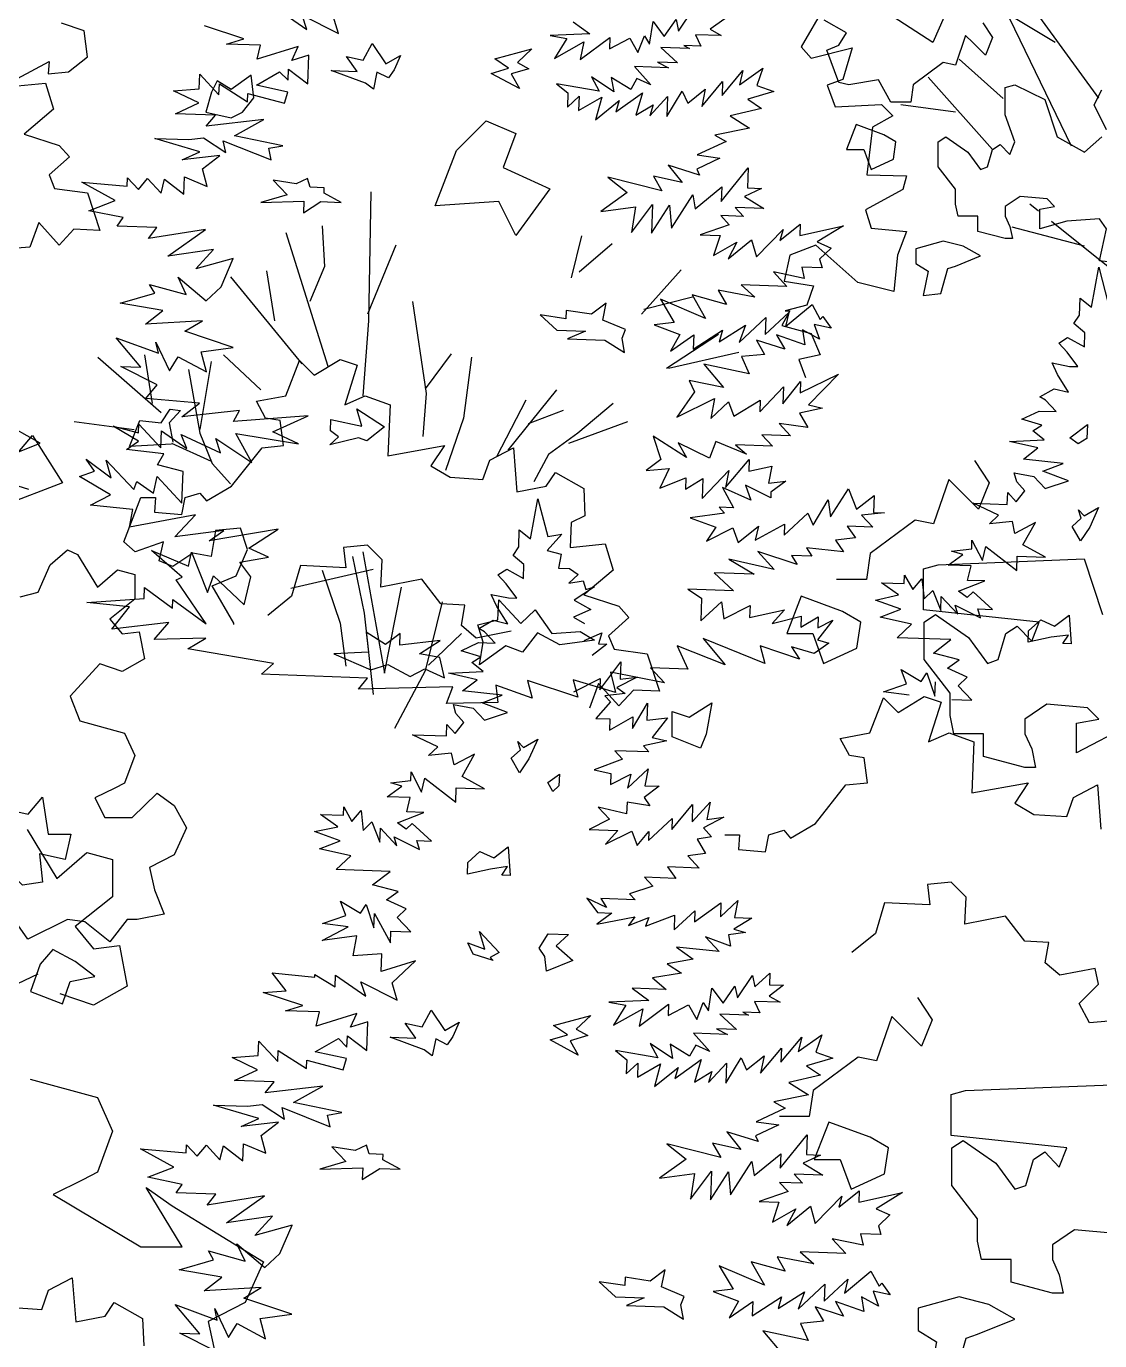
# Model space of a CAD drawing. Header units: inches. Extents: x 11.9 to 85.3, y 21.1 to 37.4.
# Drawn here: x 61.318 to 61.767, y 21.811 to 22.361 of the extents above; entities that cross this region are included whole.
import ezdxf

# ---------------------------------------------------------------- set-up
doc = ezdxf.new("R2010")
doc.units = ezdxf.units.IN
doc.header["$MEASUREMENT"] = 0
doc.layers.add('CAY', color=94, linetype='Continuous')
doc.layers.add('CAY-3', color=61, linetype='Continuous')

# ---------------------------------------------------------------- blocks, each defined once
blk = doc.blocks.new('A$C76451831')
at = {"layer": 'CAY'}
for p, q in [((5943, 1269.4), (5949.7, 1306.8)), ((5949.7, 1306.8), (5958.9, 1271.5)), ((5931.9, 1262.1), (5932.4, 1277.9)), ((5932.4, 1277.9), (5943, 1269.4)), ((5926.6, 1254.1), (5931.9, 1262.1)), ((5936.7, 1245.6), (5926.6, 1254.1)), ((5912.4, 1236), (5920.7, 1241.1)), ((5920.7, 1241.1), (5936.3, 1232.4)), ((5936.3, 1232.4), (5936.7, 1245.6)), ((5920.2, 1227.6), (5912.4, 1236)), ((5930.2, 1214.1), (5920.2, 1227.6)), ((5192.6, 1187), (5205.3, 1219.7)), ((5205.3, 1219.7), (5219, 1206)), ((5219, 1206), (5243.2, 1220.8)), ((5243.2, 1220.8), (5259.1, 1215.5)), ((5259.1, 1215.5), (5247.5, 1178.6)), ((5906.3, 1217.6), (5922.5, 1214.3)), ((5911.3, 1206.6), (5906.3, 1217.6)), ((5922.5, 1214.3), (5930.2, 1214.1)), ((5921.6, 1190.3), (5911.3, 1206.6)), ((5894.8, 1185.8), (5908.2, 1193.5)), ((5908.2, 1193.5), (5921.6, 1190.3)), ((5165.2, 1181.8), (5192.6, 1187)), ((5173.6, 1165.9), (5165.2, 1181.8)), ((5247.5, 1178.6), (5266.4, 1187)), ((5266.4, 1187), (5289.7, 1178.6)), ((5289.7, 1178.6), (5287.5, 1131.1)), ((5900.1, 1182.9), (5894.8, 1185.8)), ((5910.1, 1172.2), (5900.1, 1182.9)), ((5187.3, 1163.8), (5173.6, 1165.9)), ((5190.5, 1140.6), (5187.3, 1163.8)), ((5878.2, 1165.1), (5894.3, 1172.7)), ((5896.6, 1159.5), (5878.2, 1165.1)), ((5894.3, 1172.7), (5910.1, 1172.2)), ((5888.2, 1154.3), (5896.6, 1159.5)), ((5898.8, 1145.8), (5888.2, 1154.3)), ((4942.9, 1133.8), (4956.7, 1149.9)), ((4956.7, 1149.9), (4984.6, 1105.9)), ((5142, 1102.7), (5170.5, 1138.5)), ((5170.5, 1138.5), (5190.5, 1140.6)), ((5287.5, 1131.1), (5340.3, 1140.6)), ((5340.3, 1140.6), (5327.6, 1121.6)), ((5382.5, 1126.9), (5404.6, 1138.5)), ((5404.6, 1138.5), (5407.8, 1097.4)), ((5866.6, 1144.2), (5898.8, 1145.8)), ((5893.1, 1138.3), (5866.6, 1144.2)), ((5376.1, 1109), (5382.5, 1126.9)), ((5879.6, 1127.9), (5893.1, 1138.3)), ((5916.6, 1123.9), (5879.6, 1127.9)), ((5327.6, 1121.6), (5345.5, 1111.1)), ((5435.2, 1102.7), (5443.6, 1115.3)), ((5443.6, 1115.3), (5470, 1100.6)), ((5871, 1115), (5889.4, 1111.7)), ((5873.4, 1106.8), (5871, 1115)), ((5897.8, 1116.8), (5916.6, 1123.9)), ((5921.5, 1107.8), (5897.8, 1116.8)), ((4984.6, 1105.9), (4929.6, 1084.7)), ((5118.8, 1089), (5142, 1102.7)), ((5345.5, 1111.1), (5376.1, 1109)), ((5407.8, 1097.4), (5435.2, 1102.7)), ((5880.8, 1098.4), (5873.4, 1106.8)), ((5889.4, 1111.7), (5899.9, 1100.4)), ((5899.9, 1100.4), (5921.5, 1107.8)), ((5057.6, 1092.1), (5071.3, 1092.1)), ((5071.3, 1092.1), (5070.3, 1078.4)), ((5095.6, 1076.3), (5098.8, 1092.1)), ((5098.8, 1092.1), (5112.5, 1096.3)), ((5112.5, 1096.3), (5118.8, 1089)), ((5420.6, 1053.6), (5427.3, 1091)), ((5427.3, 1091), (5436.5, 1055.8)), ((5470, 1100.6), (5471.1, 1075.2)), ((5864.5, 1085.8), (5864.9, 1096.7)), ((5864.9, 1096.7), (5872.8, 1088.2)), ((5872.8, 1088.2), (5880.8, 1098.4)), ((5070.3, 1078.4), (5095.6, 1076.3)), ((5856.5, 1075.7), (5832.8, 1086.9)), ((5832.8, 1086.9), (5864.5, 1085.8)), ((5458.4, 1068.9), (5457.3, 1045.7)), ((5471.1, 1075.2), (5458.4, 1068.9)), ((5848, 1067.8), (5856.5, 1075.7)), ((5869.4, 1069.8), (5848, 1067.8)), ((5871.7, 1058.8), (5869.4, 1069.8)), ((5890.7, 1069), (5871.7, 1058.8)), ((5879.1, 1048.1), (5890.7, 1069)), ((5409.5, 1046.3), (5410, 1062.2)), ((5410, 1062.2), (5420.6, 1053.6)), ((5449.8, 1058.1), (5436.1, 1042.7)), ((5436.5, 1055.8), (5449.8, 1058.1)), ((4973.2, 1029.6), (4989.3, 1043.4)), ((4989.3, 1043.4), (4998.7, 1039.1)), ((5268.6, 1047.8), (5246.4, 1045.7)), ((5246.4, 1045.7), (5248.5, 1026.7)), ((5282.3, 1034.1), (5268.6, 1047.8)), ((5404.2, 1038.3), (5409.5, 1046.3)), ((5436.1, 1042.7), (5449.1, 1039.5)), ((5457.3, 1045.7), (5490, 1048.9)), ((5490, 1048.9), (5497.4, 1024.6)), ((5812.7, 1042.3), (5831.4, 1044.3)), ((5823, 1039.2), (5812.7, 1042.3)), ((5831.4, 1044.3), (5831.6, 1052.5)), ((5831.6, 1052.5), (5841.4, 1033.6)), ((5841.4, 1033.6), (5844.6, 1046.6)), ((5844.6, 1046.6), (5873.3, 1024.3)), ((5900, 1036.5), (5879.1, 1048.1)), ((4961.8, 1004.1), (4973.2, 1029.6)), ((4998.7, 1039.1), (5017.2, 1008.8)), ((5206.3, 1028.8), (5197.9, 1000.4)), ((5248.5, 1026.7), (5206.3, 1028.8)), ((5281.2, 1008.8), (5282.3, 1034.1)), ((5414.3, 1029.8), (5404.2, 1038.3)), ((5413.9, 1016.7), (5414.3, 1029.8)), ((5449.1, 1039.5), (5446.4, 1026.4)), ((5809.5, 1029.2), (5823, 1039.2)), ((5830.8, 1028.5), (5809.5, 1029.2)), ((5827.6, 1015), (5830.8, 1028.5)), ((5873.3, 1024.3), (5873.7, 1037.4)), ((5873.7, 1037.4), (5900, 1036.5)), ((5017.2, 1008.8), (5035.7, 1024.9)), ((5035.7, 1024.9), (5051.8, 1020.6)), ((5051.8, 1020.6), (5051.8, 997.4)), ((5273.8, 1025), (5197.2, 1007.3)), ((5319.2, 1016.2), (5281.2, 1008.8)), ((5337.1, 993), (5319.2, 1016.2)), ((5390, 1020.2), (5398.3, 1025.4)), ((5397.8, 1011.8), (5390, 1020.2)), ((5398.3, 1025.4), (5413.9, 1016.7)), ((5446.4, 1026.4), (5456.8, 1026.1)), ((5464.8, 1020.4), (5456.3, 1012.5)), ((5456.8, 1026.1), (5464.8, 1020.4)), ((5497.4, 1024.6), (5470, 1001.4)), ((5768.6, 1012.1), (5768.9, 1019.8)), ((5768.9, 1019.8), (5776.6, 1006.4)), ((5776.6, 1006.4), (5785.1, 1016.5)), ((5785.1, 1016.5), (5787.1, 997.8)), ((4945.3, 999.7), (4961.8, 1004.1)), ((5407.8, 998.3), (5397.8, 1011.8)), ((5456.3, 1012.5), (5469.5, 1014.7)), ((5480.2, 1008.9), (5461.2, 996.5)), ((5469.5, 1014.7), (5472, 1006.5)), ((5472, 1006.5), (5480.2, 1008.9)), ((5747.3, 1012.8), (5768.6, 1012.1)), ((5763.2, 1001.4), (5747.3, 1012.8)), ((5787.1, 997.8), (5795.1, 1005.7)), ((5795.1, 1005.7), (5802.6, 986.9)), ((5819.1, 1004.9), (5843.5, 1014.5)), ((5827.1, 999.2), (5819.1, 1004.9)), ((5832.7, 1004.4), (5827.1, 999.2)), ((5843.5, 1014.5), (5827.6, 1015)), ((5850.7, 987.9), (5832.7, 1004.4)), ((5051.8, 997.4), (5028.6, 978.9)), ((5197.9, 1000.4), (5175.7, 982.4)), ((5359.3, 991.9), (5337.1, 993)), ((5356.1, 972.9), (5359.3, 991.9)), ((5389, 990.8), (5383.9, 1001.9)), ((5383.9, 1001.9), (5400.1, 998.6)), ((5400.1, 998.6), (5407.8, 998.3)), ((5461.2, 996.5), (5476.8, 987.8)), ((5470, 1001.4), (5502.7, 990.9)), ((5741.8, 996.7), (5763.2, 1001.4)), ((5765.5, 988.2), (5741.8, 996.7)), ((5802.6, 986.9), (5803.1, 1000)), ((5803.1, 1000), (5818.4, 983.6)), ((5818.4, 983.6), (5815.9, 991.8)), ((5815.9, 991.8), (5839.5, 980.1)), ((5399.3, 974.6), (5389, 990.8)), ((5476.8, 987.8), (5460.6, 980.6)), ((5460.6, 980.6), (5470.9, 974.8)), ((5512.2, 980.3), (5493.2, 963.4)), ((5502.7, 990.9), (5512.2, 980.3)), ((5746.2, 980.7), (5765.5, 988.2)), ((5775.4, 974.2), (5746.2, 980.7)), ((5839.5, 980.1), (5837.1, 988.4)), ((5837.1, 988.4), (5850.7, 987.9)), ((5028.6, 978.9), (5040, 965.1)), ((5040, 965.1), (5056.1, 967.1)), ((5056.1, 967.1), (5060.8, 941.9)), ((5369.8, 961.3), (5356.1, 972.9)), ((5402.5, 967.7), (5369.8, 961.3)), ((5372.4, 970.1), (5385.8, 977.8)), ((5377.7, 967.2), (5372.4, 970.1)), ((5387.7, 956.4), (5377.7, 967.2)), ((5385.8, 977.8), (5399.3, 974.6)), ((5761.9, 961.5), (5775.4, 974.2)), ((5355.8, 949.4), (5371.9, 957)), ((5371.9, 957), (5387.7, 956.4)), ((5470.3, 959), (5486.9, 966.1)), ((5491.5, 955.5), (5478, 945.1)), ((5486.9, 966.1), (5483.8, 955.8)), ((5483.8, 955.8), (5491.5, 955.5)), ((5493.2, 963.4), (5498.5, 950.8)), ((5812.1, 959.8), (5761.9, 961.5)), ((5795.8, 947.2), (5812.1, 959.8)), ((5374.2, 943.7), (5355.8, 949.4)), ((5365.8, 938.6), (5374.2, 943.7)), ((5498.5, 950.8), (5529.1, 946.6)), ((5529.1, 946.6), (5540.7, 911.8)), ((5819.6, 940.9), (5795.8, 947.2)), ((5019.2, 937.2), (4991.7, 907.3)), ((5040, 930.1), (5019.2, 937.2)), ((5060.8, 941.9), (5040, 930.1)), ((5376.4, 930.1), (5365.8, 938.6)), ((5485, 913.1), (5504.5, 939.2)), ((5504.5, 939.2), (5503.9, 922.9)), ((5770.8, 918.6), (5765.8, 931.9)), ((5765.8, 931.9), (5784.4, 920.9)), ((5808.9, 933.2), (5819.6, 940.9)), ((5827.2, 924.8), (5808.9, 933.2)), ((5344.2, 928.5), (5376.4, 930.1)), ((5370.7, 922.5), (5344.2, 928.5)), ((5357.2, 912.1), (5370.7, 922.5)), ((5460.9, 911.2), (5485.4, 923.5)), ((5483.7, 919.1), (5475.3, 895.9)), ((5502.7, 898.1), (5483.7, 919.1)), ((5485.4, 923.5), (5485, 913.1)), ((5519.9, 925), (5501, 915.3)), ((5503.9, 922.9), (5519.9, 925)), ((5749.2, 911.2), (5770.8, 918.6)), ((5784.4, 920.9), (5789.7, 928.8)), ((5789.7, 928.8), (5797.1, 907.3)), ((5797.1, 907.3), (5797.6, 920.4)), ((5818.7, 916.9), (5827.2, 924.8)), ((4991.7, 907.3), (5000.7, 884.1)), ((5394.2, 908.1), (5357.2, 912.1)), ((5375.4, 901.1), (5394.2, 908.1)), ((5508.5, 909.6), (5489.8, 907.5)), ((5489.8, 907.5), (5495.1, 901.9)), ((5501, 915.3), (5508.5, 909.6)), ((5516.4, 912.8), (5502.7, 898.1)), ((5540.7, 911.8), (5516.4, 912.8)), ((5773.1, 908.1), (5749.2, 911.2)), ((5831.4, 903.4), (5818.7, 916.9)), ((5351, 891), (5348.6, 899.3)), ((5348.6, 899.3), (5367.1, 895.9)), ((5367.1, 895.9), (5377.5, 884.7)), ((5399.1, 892.1), (5375.4, 901.1)), ((5495.1, 901.9), (5481.4, 886.5)), ((5515.5, 877.1), (5529.5, 900.7)), ((5529.5, 900.7), (5528.9, 884.8)), ((5812.9, 904), (5831.4, 903.4)), ((5000.7, 884.1), (5042.4, 872.7)), ((5350.4, 872.5), (5358.4, 882.6)), ((5358.4, 882.6), (5351, 891)), ((5377.5, 884.7), (5399.1, 892.1)), ((5481.4, 886.5), (5494.5, 886)), ((5494.1, 875.6), (5515.9, 888)), ((5494.5, 886), (5494.1, 875.6)), ((5515.9, 888), (5515.5, 877.1)), ((5528.9, 884.8), (5548, 886.9)), ((5548, 886.9), (5533.8, 868.8)), ((5042.4, 872.7), (5051.8, 851.9)), ((5310.5, 871.2), (5342.1, 870.1)), ((5334.1, 859.9), (5310.5, 871.2)), ((5342.1, 870.1), (5342.5, 880.9)), ((5342.5, 880.9), (5350.4, 872.5)), ((5325.6, 852), (5334.1, 859.9)), ((5547.3, 865.6), (5525.8, 860.9)), ((5525.8, 860.9), (5530.6, 855.3)), ((5533.8, 868.8), (5547.3, 865.6)), ((5051.8, 851.9), (5042.4, 826.3)), ((5347, 854), (5325.6, 852)), ((5349.4, 843.1), (5347, 854)), ((5368.3, 853.3), (5349.4, 843.1)), ((5356.7, 832.4), (5368.3, 853.3)), ((5506.3, 848.5), (5479.7, 838.5)), ((5498.9, 856.4), (5506.3, 848.5)), ((5530.6, 855.3), (5498.9, 856.4)), ((5309, 828.6), (5309.3, 836.7)), ((5309.3, 836.7), (5319, 817.8)), ((5377.6, 820.8), (5356.7, 832.4)), ((5479.7, 838.5), (5495.4, 835.2)), ((5495.4, 835.2), (5495.1, 824.8)), ((5495.1, 824.8), (5514, 834.6)), ((5510.8, 821.5), (5530, 839.5)), ((5514, 834.6), (5510.8, 821.5)), ((5530, 839.5), (5526.8, 823.7)), ((5033.3, 821.6), (5014.8, 812.5)), ((5042.4, 826.3), (5033.3, 821.6)), ((5287.1, 813.5), (5300.6, 823.4)), ((5290.3, 826.5), (5309, 828.6)), ((5300.6, 823.4), (5290.3, 826.5)), ((5319, 817.8), (5322.2, 830.9)), ((5322.2, 830.9), (5350.9, 808.5)), ((5350.9, 808.5), (5351.3, 821.7)), ((5351.3, 821.7), (5377.6, 820.8)), ((5540.3, 823.2), (5526.4, 812.8)), ((5526.8, 823.7), (5540.3, 823.2)), ((5014.8, 812.5), (5023.9, 794.1)), ((5049.4, 794.1), (5072.6, 816.9)), ((5072.6, 816.9), (5088.7, 805.5)), ((5308.4, 812.7), (5287.1, 813.5)), ((5305.2, 799.3), (5308.4, 812.7)), ((5510.4, 808.4), (5510, 797.5)), ((5531.5, 805), (5510.4, 808.4)), ((5526.4, 812.8), (5531.5, 805)), ((5570.9, 790), (5587.9, 808.4)), ((5587.9, 808.4), (5584.6, 792.2)), ((2022.3, 639.8), (1946.8, 795.6)), ((2047.7, 684.5), (1960.2, 805.1)), ((5088.7, 805.5), (5100.1, 784.6)), ((5240.9, 785.6), (5224.9, 797.1)), ((5224.9, 797.1), (5246.2, 796.3)), ((5246.2, 796.3), (5246.5, 804)), ((5246.5, 804), (5254.2, 790.6)), ((5254.2, 790.6), (5262.7, 800.7)), ((5262.7, 800.7), (5264.7, 782.1)), ((5296.7, 789.1), (5321.1, 798.7)), ((5321.1, 798.7), (5305.2, 799.3)), ((5510, 797.5), (5483.5, 803.9)), ((5483.5, 803.9), (5494, 792.7)), ((5552.1, 782.9), (5571.5, 806.3)), ((5571.5, 806.3), (5570.9, 790)), ((5023.9, 794.1), (5049.4, 794.1)), ((5100.1, 784.6), (5088.7, 759.5)), ((5219.4, 781), (5240.9, 785.6)), ((5264.7, 782.1), (5272.7, 790)), ((5272.7, 790), (5280.2, 771.1)), ((5280.2, 771.1), (5280.7, 784.3)), ((5280.7, 784.3), (5296, 767.8)), ((5304.7, 783.4), (5296.7, 789.1)), ((5310.3, 788.7), (5304.7, 783.4)), ((5328.3, 772.2), (5310.3, 788.7)), ((5494, 792.7), (5475, 782.9)), ((5530.4, 772.8), (5552.4, 793.3)), ((5552.4, 793.3), (5552.1, 782.9)), ((5600.5, 794.4), (5581.6, 784.6)), ((5581.6, 784.6), (5589, 776.2)), ((5584.6, 792.2), (5600.5, 794.4)), ((2007, 736.3), (1936.2, 779.1)), ((4951.7, 782.9), (4979.4, 737.5)), ((5243.1, 772.4), (5219.4, 781)), ((5223.8, 764.9), (5243.1, 772.4)), ((5296, 767.8), (5293.5, 776.1)), ((5293.5, 776.1), (5317.1, 764.4)), ((5314.7, 772.6), (5328.3, 772.2)), ((5317.1, 764.4), (5314.7, 772.6)), ((5475, 782.9), (5501.7, 782)), ((5501.7, 782), (5490.4, 769.2)), ((5490.4, 769.2), (5514.9, 781.5)), ((5514.9, 781.5), (5519.8, 768.2)), ((5519.8, 768.2), (5530.7, 781)), ((5530.7, 781), (5530.4, 772.8)), ((5589, 776.2), (5575.8, 773.9)), ((5575.8, 773.9), (5583.5, 760.5)), ((4979.4, 737.5), (5007.1, 761.7)), ((5007.1, 761.7), (5031.3, 755.2)), ((5088.7, 759.5), (5065.6, 747.7)), ((5253, 758.5), (5223.8, 764.9)), ((5583.5, 760.5), (5567.1, 758.4)), ((5031.3, 755.2), (5031.3, 720.4)), ((5065.6, 747.7), (5070.3, 726.8)), ((5239.5, 745.8), (5253, 758.5)), ((5577.6, 747.1), (5548.1, 748.2)), ((5548.1, 748.2), (5555.9, 737.5)), ((5567.1, 758.4), (5577.6, 747.1)), ((5289.7, 744), (5239.5, 745.8)), ((5273.4, 731.5), (5289.7, 744)), ((5526.5, 738.5), (5534.4, 730.1)), ((5555.9, 737.5), (5526.5, 738.5)), ((5070.3, 726.8), (5079.3, 704)), ((5297.2, 725.2), (5273.4, 731.5)), ((5286.5, 717.4), (5297.2, 725.2)), ((5534.4, 730.1), (5512.8, 723.1)), ((5512.8, 723.1), (5518.1, 717.5)), ((1958.8, 684.4), (1917.8, 720.8)), ((4952.3, 680.8), (4931.5, 710.7)), ((5031.3, 720.4), (4996.5, 692.7)), ((5248.4, 702.9), (5243.4, 716.2)), ((5243.4, 716.2), (5262.1, 705.1)), ((5262.1, 705.1), (5267.3, 713.1)), ((5267.3, 713.1), (5274.7, 691.5)), ((5304.8, 709.1), (5286.5, 717.4)), ((5472.8, 719.1), (5482.8, 705.6)), ((5491.1, 710.3), (5472.8, 719.1)), ((5518.1, 717.5), (5485.9, 718.6)), ((5485.9, 718.6), (5491.1, 710.3)), ((5573.1, 697), (5597.7, 714.7)), ((5597.3, 701.6), (5613.7, 716.9)), ((5597.7, 714.7), (5597.3, 701.6)), ((5613.7, 716.9), (5610.4, 701.1)), ((1948.8, 636.8), (1888.7, 704)), ((4989.3, 699.3), (4952.3, 680.8)), ((5005.4, 696.9), (4989.3, 699.3)), ((5044.7, 699.3), (5028.6, 678.5)), ((5054.2, 699.3), (5044.7, 699.3)), ((5079.3, 704), (5054.2, 699.3)), ((5226.8, 695.5), (5248.4, 702.9)), ((5274.7, 691.5), (5275.2, 704.7)), ((5275.2, 704.7), (5290.1, 677.4)), ((5296.4, 701.2), (5304.8, 709.1)), ((5309, 687.6), (5296.4, 701.2)), ((5496.3, 705.1), (5482.4, 694.7)), ((5482.4, 694.7), (5517.5, 701.6)), ((5482.8, 705.6), (5496.3, 705.1)), ((5517.5, 701.6), (5511.8, 693.7)), ((5511.8, 693.7), (5530.6, 701.2)), ((5527.6, 693.1), (5554.7, 703.1)), ((5530.6, 701.2), (5527.6, 693.1)), ((5554.2, 689.5), (5573.5, 707.4)), ((5554.7, 703.1), (5554.2, 689.5)), ((5573.5, 707.4), (5573.1, 697)), ((5626.7, 700.5), (5610, 690.2)), ((5610.4, 701.1), (5626.7, 700.5)), ((4996.5, 692.7), (5013.6, 672)), ((5028.6, 678.5), (5005.4, 696.9)), ((5226.3, 679.6), (5250.7, 692.4)), ((5250.7, 692.4), (5226.8, 695.5)), ((5290.1, 677.4), (5290.5, 688.3)), ((5290.5, 688.3), (5309, 687.6)), ((5620.8, 687.1), (5604.8, 685)), ((5610, 690.2), (5620.8, 687.1)), ((1914.2, 671.4), (1863.5, 678.5)), ((5013.6, 672), (5037.8, 675)), ((5037.8, 675), (5044.9, 637.2)), ((5258.6, 683.9), (5226.3, 679.6)), ((5255.2, 665.5), (5258.6, 683.9)), ((5596.1, 669.4), (5556.4, 673.5)), ((5556.4, 673.5), (5571.9, 662.1)), ((5606.7, 674.5), (5583.5, 683)), ((5583.5, 683), (5596.1, 669.4)), ((5604.8, 685), (5606.7, 674.5)), ((5282, 667.2), (5255.2, 665.5)), ((5281.5, 650.9), (5282, 667.2)), ((5571.9, 662.1), (5547.7, 658)), ((5179.9, 649.5), (5219.6, 645.4)), ((5192.9, 632.7), (5179.9, 649.5)), ((5313.5, 660.7), (5281.5, 650.9)), ((5291.5, 640.2), (5313.5, 660.7)), ((5561, 649.3), (5534.1, 644.8)), ((5547.7, 658), (5561, 649.3)), ((5629.4, 636.5), (5643.5, 649.2)), ((5643.5, 649.2), (5643.1, 638.3)), ((4917.8, 627.7), (4961.8, 648.6)), ((5044.9, 637.2), (5013.6, 619.5)), ((5219.6, 645.4), (5219.7, 648.1)), ((5219.7, 648.1), (5238.4, 636.6)), ((5238.4, 636.6), (5238.7, 647.4)), ((5238.7, 647.4), (5267.1, 627.9)), ((5262.5, 641.2), (5296.4, 624.1)), ((5267.1, 627.9), (5262.5, 641.2)), ((5296.4, 624.1), (5291.5, 640.2)), ((5534.1, 644.8), (5546.9, 634)), ((5599.9, 621.2), (5610.9, 637.2)), ((5610.9, 637.2), (5613.2, 626.2)), ((5613.2, 626.2), (5627.1, 647)), ((5627.1, 647), (5629.4, 636.5)), ((5656.2, 637.9), (5642.7, 627.9)), ((5643.1, 638.3), (5656.2, 637.9)), ((5013.6, 619.5), (4982.4, 630.1)), ((5171.6, 631.2), (5192.9, 632.7)), ((5208.3, 619), (5171.6, 631.2)), ((5515.2, 635.1), (5530.7, 623.7)), ((5546.9, 634), (5515.2, 635.1)), ((5586.1, 614), (5589.5, 635.2)), ((5589.5, 635.2), (5599.9, 621.2)), ((5642.7, 627.9), (5652.9, 622.1)), ((5192.3, 614.2), (5208.3, 619)), ((5224, 613.1), (5192.3, 614.2)), ((5220.8, 600), (5224, 613.1)), ((5530.7, 623.7), (5493.4, 622.2)), ((5493.4, 622.2), (5509.2, 619.4)), ((5509.2, 619.4), (5497.7, 600.8)), ((5497.7, 600.8), (5525, 616.1)), ((5521.7, 599.9), (5549.1, 620.3)), ((5525, 616.1), (5521.7, 599.9)), ((5549.1, 620.3), (5548.8, 609.9)), ((5548.8, 609.9), (5567.7, 619.6)), ((5567.7, 619.6), (5575.4, 606.2)), ((5575.4, 606.2), (5581.3, 621.9)), ((5581.3, 621.9), (5586.1, 614)), ((5618.2, 612.9), (5623.5, 610)), ((5634, 612.3), (5618.2, 612.9)), ((5629, 622.9), (5634, 612.3)), ((5652.9, 622.1), (5629, 622.9)), ((5258.8, 611.8), (5220.8, 600)), ((5252.9, 598.9), (5258.8, 611.8)), ((5268.9, 603.8), (5252.9, 598.9)), ((5268, 577.1), (5268.9, 603.8)), ((5596.8, 610.9), (5612.2, 596.8)), ((5623.5, 610), (5596.8, 610.9)), ((5219.9, 576), (5241.7, 588.4)), ((5241.7, 588.4), (5249.5, 580.4)), ((5249.5, 580.4), (5249.9, 590.8)), ((5249.9, 590.8), (5268, 577.1)), ((5603.9, 592.1), (5572.2, 593.2)), ((5572.2, 593.2), (5587.5, 576.3)), ((5612.2, 596.8), (5593.6, 597.4)), ((5593.6, 597.4), (5603.9, 592.1)), ((5653.7, 566.3), (5673.1, 589.7)), ((5669.9, 576.2), (5691.8, 591.7)), ((5673.1, 589.7), (5669.9, 576.2)), ((5691.8, 591.7), (5686.2, 575.6)), ((1991.5, 579.5), (1983.4, 586)), ((5166.8, 572.4), (5167.3, 586)), ((5167.3, 586), (5185.2, 566.8)), ((5185.2, 566.8), (5185.5, 577.2)), ((5185.5, 577.2), (5211.7, 560.4)), ((5249.2, 569.6), (5219.9, 576)), ((5499.6, 577.1), (5510.2, 568.6)), ((5539.2, 570.3), (5499.6, 577.1)), ((5552.8, 569.8), (5532, 583.7)), ((5532, 583.7), (5539.2, 570.3)), ((5568.7, 572), (5550.5, 583.1)), ((5550.5, 583.1), (5552.8, 569.8)), ((5574.5, 582.2), (5568.7, 572)), ((5587.5, 576.3), (5574.5, 582.2)), ((5634.8, 556.1), (5654.2, 579.4)), ((5654.2, 579.4), (5653.7, 566.3)), ((5686.2, 575.6), (5701.9, 570.1)), ((2034.5, 546.7), (1966.9, 564.4)), ((2041.2, 539.6), (2003.7, 569.7)), ((5142.7, 570.6), (5166.8, 572.4)), ((5166.3, 559.3), (5142.7, 570.6)), ((5211.7, 560.4), (5212, 568.1)), ((5212, 568.1), (5246.1, 559.2)), ((5246.1, 559.2), (5249.2, 569.6)), ((5510.2, 568.6), (5509.7, 555.5)), ((5509.7, 555.5), (5520.5, 565.5)), ((5520.5, 565.5), (5520, 552.4)), ((5520, 552.4), (5541.7, 564.8)), ((5541.7, 564.8), (5536, 543.7)), ((5554.9, 551.2), (5579.5, 568.9)), ((5579.5, 568.9), (5573.3, 547.8)), ((5586.4, 547.4), (5602.9, 565.4)), ((5602.3, 546.8), (5616.7, 570.3)), ((5602.9, 565.4), (5602.3, 546.8)), ((5616.7, 570.3), (5621.8, 559.3)), ((5621.8, 559.3), (5638.1, 572.3)), ((5638.1, 572.3), (5634.8, 556.1)), ((5701.9, 570.1), (5677.6, 562.8)), ((5144.7, 549.2), (5166.3, 559.3)), ((5536, 543.7), (5557.9, 561.5)), ((5557.9, 561.5), (5554.9, 551.2)), ((5573.3, 547.8), (5589.5, 557.7)), ((5589.5, 557.7), (5586.4, 547.4)), ((5690.5, 554.2), (5661.2, 547.5)), ((5677.6, 562.8), (5690.5, 554.2)), ((2089.9, 500.7), (2041.2, 539.6)), ((5181.8, 547.9), (5144.7, 549.2)), ((5173.3, 537.8), (5181.8, 547.9)), ((5227, 544), (5173.3, 537.8)), ((5199.7, 528.7), (5227, 544)), ((5661.2, 547.5), (5679.4, 536)), ((5683.6, 539.8), (5680.1, 515.6)), ((5157, 525.2), (5170.6, 527)), ((5170.6, 527), (5191.5, 513.1)), ((5244.7, 519.4), (5199.7, 528.7)), ((5679.4, 536), (5647, 529.4)), ((5647, 529.4), (5657.7, 523.6)), ((5125.3, 526.3), (5157, 525.2)), ((5167.5, 513.9), (5125.3, 526.3)), ((5189.1, 524.1), (5233.8, 506.2)), ((5191.5, 513.1), (5189.1, 524.1)), ((5231.5, 517.1), (5244.7, 519.4)), ((5233.8, 506.2), (5231.5, 517.1)), ((5657.7, 523.6), (5630.5, 510.9)), ((5680.1, 515.6), (5652.4, 515.6)), ((5150.9, 506.4), (5167.5, 513.9)), ((5185.9, 510.6), (5150.9, 506.4)), ((5169.6, 498), (5185.9, 510.6)), ((5651.7, 507.9), (5630, 497.8)), ((5630.5, 510.9), (5651.7, 507.9)), ((5152.5, 474.6), (5153.1, 490.4)), ((5153.1, 490.4), (5174, 481.5)), ((5174, 481.5), (5169.6, 498)), ((5597.6, 477.6), (5547.3, 490.2)), ((5547.3, 490.2), (5565.4, 476)), ((5589.9, 491), (5597.6, 477.6)), ((5616.4, 485.1), (5589.9, 491)), ((5632.6, 492.3), (5603.4, 501.4)), ((5603.4, 501.4), (5616.4, 485.1)), ((5630, 497.8), (5632.6, 492.3)), ((5653, 467.5), (5678.1, 498.8)), ((5678.1, 498.8), (5677.5, 480.3)), ((5057.3, 485.6), (5099.7, 481.8)), ((5088.4, 468.6), (5057.3, 485.6)), ((5099.7, 481.8), (5100, 489.5)), ((5100, 489.5), (5110.1, 478.8)), ((5110.1, 478.8), (5118.6, 488.9)), ((5118.6, 488.9), (5131.2, 475.3)), ((5131.2, 475.3), (5134.4, 488.3)), ((5134.4, 488.3), (5152.5, 474.6)), ((5628.7, 460.7), (5653.5, 481.1)), ((5653.5, 481.1), (5653, 467.5)), ((5690.6, 479.8), (5674.5, 472.2)), ((5677.5, 480.3), (5690.6, 479.8)), ((5064.1, 459.1), (5088.4, 468.6)), ((5565.4, 476), (5540.7, 458.3)), ((5606.8, 442.8), (5626.5, 473.9)), ((5626.5, 473.9), (5628.7, 460.7)), ((5674.5, 472.2), (5692.6, 461.1)), ((5096, 452.5), (5064.1, 459.1)), ((5540.7, 458.3), (5573.1, 462.6)), ((5569.5, 438.7), (5589, 464.8)), ((5573.1, 462.6), (5569.5, 438.7)), ((5589, 464.8), (5588.1, 438)), ((5588.1, 438), (5604.8, 464.2)), ((5604.8, 464.2), (5606.8, 442.8)), ((5652.5, 454.4), (5660.4, 445.9)), ((5673.8, 453.6), (5652.5, 454.4)), ((5665.9, 462.1), (5673.8, 453.6)), ((5692.6, 461.1), (5665.9, 462.1)), ((5062.5, 449.6), (5086.7, 432.5)), ((5090.3, 444.6), (5096, 452.5)), ((5127.4, 443.3), (5090.3, 444.6)), ((5119.3, 433.1), (5127.4, 443.3)), ((5172.7, 441.7), (5119.3, 433.1)), ((5137.3, 416.6), (5172.7, 441.7)), ((5660.4, 445.9), (5633.3, 436.5)), ((5685.6, 416.1), (5710.5, 441.5)), ((5707.5, 431.2), (5726.6, 446.4)), ((5710.5, 441.5), (5707.5, 431.2)), ((5726.6, 446.4), (5726.2, 435.9)), ((5726.2, 435.9), (5766.8, 445)), ((5766.8, 445), (5742.3, 429.9)), ((5633.3, 436.5), (5651.9, 435.8)), ((5651.9, 435.8), (5645.8, 417.4)), ((5645.8, 417.4), (5667.5, 429.8)), ((5659.3, 414.3), (5681.2, 432.1)), ((5667.5, 429.8), (5659.3, 414.3)), ((5681.2, 432.1), (5685.6, 416.1)), ((5742.3, 429.9), (5755.2, 424.1)), ((5180.2, 422.8), (5137.3, 416.6)), ((5163.7, 404.8), (5180.2, 422.8)), ((5755.2, 424.1), (5744.5, 414)), ((5198.4, 414.5), (5163.7, 404.8)), ((5187.1, 388.1), (5198.4, 414.5)), ((5746.9, 405.8), (5727.9, 406.4)), ((5727.9, 406.4), (5730.2, 395.9)), ((5744.5, 414), (5746.9, 405.8)), ((5154.7, 381.1), (5147.1, 397.2)), ((5147.1, 397.2), (5173, 375)), ((5701.4, 401.9), (5714.1, 388.3)), ((5730.2, 395.9), (5701.4, 401.9)), ((5093.2, 372.8), (5125.3, 382.1)), ((5120.6, 390.5), (5154.7, 381.1)), ((5125.3, 382.1), (5120.6, 390.5)), ((5171.9, 380.3), (5154.8, 342.6)), ((5173, 375), (5187.1, 388.1)), ((5625.9, 380.5), (5638.3, 358.8)), ((5657.8, 371.7), (5625.9, 380.5)), ((5650.1, 385.1), (5657.8, 371.7)), ((5684.3, 378.5), (5650.1, 385.1)), ((5714.1, 388.3), (5671.6, 389.8)), ((5671.6, 389.8), (5684.3, 378.5)), ((5132.9, 366), (5093.2, 372.8)), ((5596.3, 376.6), (5609.2, 354.8)), ((5638.3, 358.8), (5596.3, 376.6)), ((5712.8, 351.2), (5737.6, 371.6)), ((5737.6, 371.6), (5745.2, 357.8)), ((5116.6, 353.4), (5132.9, 366)), ((5169.7, 356.6), (5116.6, 353.4)), ((5153.5, 346.7), (5169.7, 356.6)), ((5669.7, 336.4), (5694.5, 359.5)), ((5694, 343.7), (5716, 364.2)), ((5694.5, 359.5), (5694, 343.7)), ((5716, 364.2), (5712.8, 351.2)), ((5745.2, 357.8), (5747.6, 360.4)), ((5747.6, 360.4), (5755.4, 349.7)), ((5198.3, 331.5), (5153.5, 346.7)), ((5609.2, 354.8), (5590.5, 352.7)), ((5590.5, 352.7), (5614.2, 343.7)), ((5614.2, 343.7), (5605.5, 328.2)), ((5605.5, 328.2), (5627.4, 343.3)), ((5626.9, 330.2), (5654.2, 347.8)), ((5627.4, 343.3), (5626.9, 330.2)), ((5651.2, 337), (5675.7, 352.5)), ((5654.2, 347.8), (5651.2, 337)), ((5675.7, 352.5), (5669.7, 336.4)), ((5730.8, 334.2), (5704.4, 343.3)), ((5704.4, 343.3), (5712.1, 329.9)), ((5744.6, 339.2), (5728.6, 347.9)), ((5728.6, 347.9), (5730.8, 334.2)), ((5755.4, 349.7), (5739.6, 353)), ((5739.6, 353), (5744.6, 339.2)), ((5112.4, 313.2), (5089.4, 340.8)), ((5089.4, 340.8), (5128.7, 326.2)), ((5154.8, 342.6), (5120.1, 324.9)), ((5126.4, 336.8), (5139.1, 310)), ((5128.7, 326.2), (5126.4, 336.8)), ((5168.7, 327.6), (5198.3, 331.5)), ((5712.1, 329.9), (5685.6, 338.5)), ((5685.6, 338.5), (5693.3, 325.1)), ((5120.1, 324.9), (5127.1, 293.6)), ((5139.1, 310), (5147.2, 322.9)), ((5147.2, 322.9), (5173.5, 308.8)), ((5173.5, 308.8), (5168.7, 327.6)), ((5693.3, 325.1), (5672, 323.1)), ((5672, 323.1), (5679.1, 307)), ((5093.9, 313.9), (5112.4, 313.2)), ((5127.7, 296.8), (5093.9, 313.9)), ((5636.8, 316.2), (5655.1, 294.3)), ((5679.1, 307), (5636.8, 316.2))]:
    blk.add_line(p, q, dxfattribs=at)
for points in [[(4953.2, 1099.5), (4933.2, 1105.8)], [(4942.7, 1482.3), (4972.2, 1498.2), (4971.1, 1486.6), (4990.1, 1488.7), (5008, 1502.4), (5004.9, 1526.6), (4983.8, 1534)], [(5694.7, 1549.8), (5672.5, 1511.9), (5682, 1501.3), (5720, 1510.8), (5711.5, 1481.3), (5696.8, 1476), (5704.1, 1456), (5747.4, 1458.1), (5757.9, 1447.5), (5738.9, 1437), (5733.7, 1392.7), (5770.6, 1391.6), (5767.4, 1379), (5732.6, 1360), (5737.9, 1343.1), (5770.6, 1340), (5762.2, 1317.8), (5759, 1284.1), (5725.2, 1292.5), (5686.2, 1327.3), (5662, 1317.8), (5656.7, 1293.6), (5684.1, 1289.3), (5677.8, 1271.4), (5657.7, 1266.1), (5662, 1266.1), (5654.6, 1252.4), (5682, 1245), (5690.4, 1225), (5670.4, 1220.8), (5676.7, 1203.9)], [(5271.7, 1376.9), (5269.6, 1256.6), (5264.3, 1187)], [(5192.6, 1338.9), (5231.6, 1214.5)], [(5226.4, 1345.2), (5228.5, 1307.3), (5214.8, 1274.6)], [(5467.9, 1335.7), (5458.4, 1296.7)], [(5294.9, 1327.3), (5268.6, 1263)], [(5496.4, 1328.4), (5465.8, 1302)], [(1939.8, 754.7), (1948.8, 741), (1942.1, 724.5), (1930.3, 736.3), (1923.7, 742.9), (1914.2, 715.4), (1902.8, 717.8), (1874.9, 696.9), (1872.6, 680.8), (1854.1, 680.8), (1842.7, 701.7), (1814.8, 696.9), (1805.7, 699.3), (1794.3, 729.2), (1805.7, 733.9), (1812.8, 745.3), (1792, 757.1)], [(5140.9, 1297.8), (5207.4, 1216.6)], [(5174.7, 1303.1), (5182.1, 1256.6)], [(5560.7, 1304.1), (5523.8, 1263)], [(5310.7, 1274.6), (5323.4, 1189.1), (5320.2, 1149.1)], [(5571.3, 1278.8), (5525.9, 1267.2)], [(5595.5, 1244), (5547, 1212.3)], [(5060.8, 1225), (5068.2, 1179.7)], [(5134.6, 1225), (5169.4, 1192.3)], [(5346.6, 1226.1), (5322.3, 1193.4)], [(5614.5, 1227.1), (5549.1, 1212.3)], [(5017.5, 1222.9), (5076.6, 1171.2)], [(5123, 1218.7), (5112.5, 1155.4)], [(5365.6, 1222.9), (5358.2, 1165.9), (5341.3, 1117.4)], [(1281.9, 768.2), (1310.2, 748.6), (1305.7, 761.9), (1339.5, 744.9), (1334.6, 760.9)], [(1558.3, 755.8), (1573.8, 744.4), (1536.6, 743), (1552.3, 740.2), (1540.8, 721.6), (1568.1, 736.9), (1564.8, 720.7), (1592.2, 741.1), (1591.9, 730.6), (1610.8, 740.4), (1618.5, 727), (1624.5, 742.7), (1629.2, 734.8), (1632.6, 756), (1643, 742), (1654, 757.9), (1656.3, 747), (1670.2, 767.8)], [(1699.3, 758.6), (1685.9, 748.7), (1696.1, 742.9), (1672.1, 743.7), (1677.2, 733.1), (1661.3, 733.7), (1666.6, 730.8), (1639.9, 731.7), (1655.3, 717.6), (1636.8, 718.2), (1647, 712.9), (1615.3, 714), (1630.6, 697.1), (1617.6, 703), (1611.9, 692.8), (1593.7, 703.8), (1595.9, 690.6), (1575.1, 704.5), (1582.3, 691.1), (1542.7, 697.9), (1553.3, 689.4), (1552.8, 676.3), (1563.6, 686.3), (1563.1, 673.2), (1584.9, 685.6), (1579.1, 664.5), (1601.1, 682.3), (1598, 672), (1622.6, 689.7), (1616.4, 668.6), (1632.6, 678.5), (1629.6, 668.1), (1646.1, 686.1), (1645.4, 667.6), (1659.8, 691.1), (1664.9, 680), (1681.2, 693.1), (1677.9, 676.9), (1697.3, 700.2), (1696.8, 687.1), (1716.2, 710.4), (1713, 696.9), (1734.9, 712.5), (1729.3, 696.4), (1745, 690.8), (1720.7, 683.5), (1733.6, 674.9), (1704.3, 668.2), (1722.5, 656.7), (1690.1, 650.1), (1700.8, 644.3), (1673.6, 631.7), (1694.8, 628.7), (1673.2, 618.6), (1675.7, 613), (1646.5, 622.2), (1659.6, 605.9), (1633, 611.8), (1640.7, 598.4), (1590.4, 611), (1608.5, 596.8), (1583.9, 579.1), (1616.2, 583.4), (1612.6, 559.5), (1632.1, 585.5), (1631.2, 558.8), (1648, 585), (1649.9, 563.6), (1669.6, 594.7), (1671.9, 581.4), (1696.6, 601.9), (1696.1, 588.3), (1721.2, 619.6), (1720.6, 601), (1733.7, 600.6), (1717.6, 593), (1735.8, 581.9), (1709.1, 582.8), (1716.9, 574.4), (1695.7, 575.2), (1703.5, 566.7), (1676.5, 557.2), (1695, 556.6), (1688.9, 538.2), (1710.7, 550.6), (1702.4, 535), (1724.3, 552.8), (1728.8, 536.8), (1753.7, 562.3), (1750.6, 551.9), (1769.7, 567.1), (1769.3, 556.7), (1810, 565.7), (1785.4, 550.7), (1798.4, 544.8), (1787.6, 534.8), (1790, 526.5), (1771, 527.2), (1773.4, 516.7), (1744.6, 522.7), (1757.2, 509.1), (1714.7, 510.6), (1727.4, 499.2), (1693.2, 505.9), (1700.9, 492.5), (1669.1, 501.3), (1681.4, 479.5), (1639.5, 497.3), (1652.3, 475.6), (1633.6, 473.5), (1657.4, 464.5), (1648.7, 449), (1670.5, 464.1), (1670, 450.9), (1697.4, 468.6), (1694.3, 457.8), (1718.8, 473.3), (1712.8, 457.1), (1737.7, 480.3), (1737.1, 464.5), (1759.1, 485), (1755.9, 472), (1780.7, 492.4), (1788.3, 478.5), (1790.7, 481.2), (1798.5, 470.5), (1782.7, 473.7), (1787.7, 460), (1771.7, 468.7), (1773.9, 455), (1747.5, 464.1), (1755.2, 450.7), (1728.8, 459.3), (1736.5, 445.9), (1715.1, 443.9), (1722.2, 427.8), (1680, 437), (1698.2, 415), (1666.3, 421.6), (1671.3, 411), (1654.7, 387.5), (1689.7, 404.9), (1686.3, 386.4), (1702.7, 401.7), (1707.7, 388.4), (1732.3, 403.4), (1731.9, 392.6), (1754, 415.8), (1753.4, 400), (1770, 420.7), (1769.7, 410.3), (1805.2, 427.6), (1777.4, 399.1), (1790.4, 396), (1769, 391.3), (1776.7, 377.8), (1750.1, 381.5), (1760.6, 370.2), (1733.8, 371.2), (1743.9, 360.4), (1709.5, 361.6), (1719.6, 353.1), (1691, 365), (1685, 349.3), (1656.1, 363.5), (1663.8, 350.1), (1632.7, 369.7), (1639.7, 348.2), (1626.2, 337.8), (1647.6, 339.7), (1638.8, 321.5), (1663.1, 331), (1662.7, 320.6), (1679, 330.5), (1678.3, 311.9), (1703.2, 337.8), (1700, 322), (1722.2, 348), (1721.8, 337.1), (1743.2, 341.8), (1740, 326.1), (1756.3, 327.8), (1742.4, 317.8), (1742.2, 312.4), (1718.6, 324.1), (1723.6, 310.3), (1697.2, 322.1), (1707.5, 303.2), (1694.3, 303.7), (1699.1, 298), (1667.2, 293.7), (1691, 285.2), (1682.3, 271.9), (1706.8, 284.6), (1711.8, 270.9), (1730.9, 286.1), (1727.7, 273), (1755, 287.9), (1754.6, 277.5), (1776.6, 298.1), (1781.7, 287), (1795.6, 310.5), (1797.8, 294.6), (1814.6, 320.8), (1822.1, 301.9), (1838.4, 314.5), (1837.8, 298.6), (1848.2, 298.3), (1826.8, 296.3), (1837.3, 285.1), (1813.3, 285.9), (1821.1, 275.2), (1802.5, 273.1), (1809.8, 262), (1775.5, 265.9), (1780.6, 258), (1761.6, 258.7), (1766.8, 250.4), (1730.1, 262.5), (1745.3, 245.7), (1703.1, 255.3), (1726.6, 241.3), (1689.5, 242.6), (1707.5, 225.7), (1664.9, 227.2), (1677.8, 219), (1677, 197.7), (1696.2, 215.6), (1698.4, 199.7), (1722.9, 212), (1722.5, 201.1), (1754.9, 208.2), (1743.6, 195.4), (1770.5, 202.2), (1770.2, 191.8), (1786.4, 201.6), (1786, 191.2), (1799.9, 198.4), (1785.6, 180.3), (1796.4, 177.2), (1782.5, 167.3), (1761.4, 173.5), (1769.1, 162.3), (1732.4, 174.5), (1736.8, 158), (1679.2, 181.3), (1699.6, 157), (1654.9, 174.5), (1665, 152.8), (1630.2, 154), (1643.3, 140), (1592.9, 149.9), (1597.7, 131.1), (1558.2, 142.9), (1562.6, 126.9), (1515.6, 142.2), (1520, 125.7), (1486, 137.8), (1488.1, 121.8), (1440.1, 120.8), (1446.1, 136.4), (1358.1, 134.1), (1366.6, 144.6), (1267.9, 148.1), (1279.1, 158.1), (1199.4, 171.8), (1216.1, 181.6), (1168, 180.6), (1181.7, 196.4), (1128.5, 190.1), (1145, 210.9), (1105.3, 215), (1158.5, 218.6), (1158.8, 229), (1184.9, 209.5), (1185.2, 217.6), (1216.5, 195.2), (1188.5, 236.1), (1194, 238.6), (1165.5, 263.2), (1199.8, 248.8), (1202.6, 261.9), (1217.6, 224.2), (1223.1, 239.9), (1251.6, 212.6), (1257.9, 238.7), (1247.6, 252.6), (1274.4, 257.1), (1256.2, 265.5), (1283.5, 283.1), (1219.2, 272.2), (1232.7, 282.1), (1187.2, 276), (1206.5, 296.7), (1144.9, 285.2), (1148.2, 301.4), (1108.5, 305.5), (1127.4, 315.3), (1098.5, 332.2), (1112.3, 337.1), (1104.5, 348.3), (1127.9, 331.1), (1123.1, 347.6), (1148.9, 320), (1151.8, 327.6), (1167.3, 316.6), (1170.6, 332.4), (1193.7, 307.5), (1194.8, 337), (1171, 343.2), (1176.8, 353.5), (1142, 357.4), (1153.2, 365.2), (1129.6, 379.1), (1153.4, 372.9), (1153.7, 381), (1174.2, 359), (1174.8, 374.8), (1198.2, 358.2), (1193.2, 371.5), (1229.8, 354.3), (1225.3, 367.6), (1258.9, 345.2), (1244, 372.4), (1302.2, 362.7), (1278.5, 373.9), (1311.2, 388.7), (1241.7, 383.4), (1247.5, 393.6), (1193.8, 387.8), (1210.1, 400.4), (1160, 404.8), (1170.8, 417.6), (1137, 434.6), (1155.6, 434), (1132.5, 461.5), (1171.9, 447), (1169.5, 457.5), (1182.2, 430.8), (1190.3, 443.7), (1216.6, 429.6), (1211.8, 448.3), (1241.4, 452.3), (1196.6, 467.5), (1212.8, 477.3), (1159.7, 474.2), (1176, 486.8), (1136.3, 493.6), (1168.4, 502.9), (1163.7, 511.2), (1197.8, 501.9), (1190.2, 518), (1216.2, 495.8), (1230.2, 508.9), (1241.6, 535.3), (1206.8, 525.6), (1223.3, 543.6), (1180.5, 537.4), (1215.8, 562.4), (1162.5, 553.9), (1170.5, 564), (1133.4, 565.3), (1139.1, 573.3), (1107.2, 579.8), (1131.5, 589.4), (1100.4, 606.4), (1142.9, 602.6), (1143.1, 610.3), (1153.2, 599.5), (1161.7, 609.7), (1174.4, 596.1), (1177.5, 609.1), (1195.6, 595.3), (1196.2, 611.2), (1217.2, 602.3), (1212.8, 618.8), (1229.1, 631.3), (1194, 627.1), (1210.6, 634.7), (1168.4, 647.1), (1200.1, 646), (1213.8, 647.7), (1234.6, 633.9), (1232.3, 644.8), (1276.9, 627), (1274.6, 637.9), (1287.8, 640.2), (1242.8, 649.4), (1270.1, 664.8), (1216.4, 658.5), (1224.9, 668.7), (1187.8, 670), (1209.5, 680.1), (1185.8, 691.3), (1209.9, 693.2), (1210.4, 706.8), (1228.3, 687.6), (1228.7, 698), (1254.8, 681.2), (1255.1, 688.9), (1289.2, 680), (1292.3, 690.3), (1263.1, 696.8), (1284.8, 709.2), (1292.7, 701.2), (1293, 711.6), (1311.1, 697.8), (1312.1, 724.6), (1296, 719.7), (1301.9, 732.6), (1263.9, 720.8), (1267.1, 733.8), (1235.4, 734.9), (1251.4, 739.8), (1214.7, 752)], [(5101.9, 1211.3), (5112.5, 1152.2), (5124.1, 1123.8), (5140.9, 1104.8)], [(5444.7, 1192.3), (5399.3, 1136.4)], [(5416.2, 1182.8), (5388.8, 1130.1)], [(5497.4, 1179.7), (5464.7, 1152.2), (5437.3, 1132.2), (5423.6, 1106.9)], [(5086.1, 1141.7), (5047.1, 1139.6), (5056.6, 1163.8), (5076.6, 1161.7), (5085, 1174.4), (5094.5, 1173.3), (5084, 1161.7), (5087.2, 1143.8)], [(5451, 1173.3), (5418.3, 1160.7)], [(4995.4, 1162.8), (5051.3, 1155.4)], [(5456.3, 1142.7), (5511.1, 1162.8)], [(5086.1, 1142.7), (5123, 1125.9)], [(5144.1, 974), (5144.1, 975), (5124.1, 1009.8), (5146.2, 1019.3), (5156.8, 1043.6), (5150.4, 1063.6), (5127.2, 1061.5), (5123, 1037.3), (5106.1, 1040.4), (5087.2, 1027.8), (5074.5, 1033.1), (5078.7, 1051), (5052.3, 1041.5), (5041.8, 1051), (5057.6, 1092.1)], [(5264.3, 1041.5), (5284.4, 928.6), (5300.2, 1008.8)], [(5254.8, 1037.3), (5265.4, 984.5), (5273.8, 908.6)], [(5226.4, 1024.6), (5243.2, 975), (5248.5, 935)], [(5338.2, 995.1), (5322.3, 930.7), (5293.9, 877)], [(5356.1, 965.6), (5325.5, 936)], [(1034.1, 695.5), (1066.8, 698.6), (1074.2, 674.4), (1046.8, 651.2), (1079.5, 640.6), (1089, 630.1), (1070, 613.2), (1075.2, 600.5), (1105.8, 596.3), (1117.4, 561.5), (1093.2, 562.6), (1079.5, 547.8), (1060.5, 568.9), (1052, 545.7), (1023.6, 543.6)], [(5441.4, 818.5), (5436.7, 826.9), (5447.4, 834.6), (5447, 823.8), (5441.4, 818.5)], [(2054.9, 655.2), (2043.5, 678.5), (2050.6, 692.2)], [(2069.1, 530.6), (2048.3, 533), (2054.9, 562.8), (2048.3, 572.3), (2018, 569.9), (1992.8, 562.8), (1992.8, 581.3), (2006.6, 583.7), (1999.5, 590.8), (1974.4, 593.1), (1960.6, 583.7), (1960.6, 574.6), (1964.9, 565.2), (1967.3, 553.8), (1960.6, 553.8), (1935.1, 560.5), (1935.1, 574.6), (1916.6, 574.6), (1914.2, 586), (1914.2, 599.8), (1898.1, 620.6), (1898.1, 643.8), (1905.2, 648.6), (1925.6, 634.4), (1937.4, 618.3), (1944.1, 620.6), (1948.8, 636.8), (1955.9, 641.5), (1964.9, 632), (1969.6, 643.8), (1960.6, 669), (1960.6, 694.6), (1969.6, 696.9), (1997.6, 683.2), (2009, 648.6), (2034.5, 634.4), (2050.6, 648.6)]]:
    blk.add_lwpolyline(points, dxfattribs=at)
for points in [[(5162.8, 1464.3), (5160.2, 1485.4), (5141.7, 1472.2), (5128.5, 1480.1), (5123.3, 1469.6), (5118, 1451.1), (5141.7, 1445.8), (5152.3, 1451.1)], [(5351.5, 1415.3), (5379.2, 1443), (5406.9, 1431.1), (5395, 1399.4), (5438.6, 1379.6), (5406.9, 1336.1), (5391, 1367.8), (5331.7, 1363.8)], [(5922.9, 1147.7), (5939.2, 1160.3), (5938.7, 1147.1), (5930.4, 1142)], [(5925, 1065.1), (5933.4, 1073), (5931, 1080.8), (5936.2, 1075.1), (5949.6, 1082.8), (5941.3, 1064.5), (5932.7, 1051.7)], [(5923.9, 955.9), (5916.2, 956.2), (5921.4, 964.1), (5905.5, 962), (5884.1, 957.3), (5884.4, 968.1), (5895.7, 978.2), (5908.6, 972.3), (5922.1, 982.7)], [(5552.4, 869.2), (5552.4, 892.9), (5568.2, 887.7), (5589.3, 900.9), (5584, 871.8), (5578.8, 858.6)], [(5402.6, 849.4), (5411, 857.2), (5408.6, 865), (5413.8, 859.4), (5427.2, 867.1), (5418.9, 848.8), (5410.3, 835.9)], [(4915.7, 781.4), (4928.9, 802.5), (4952.7, 797.2), (4965.9, 813), (4971.2, 778.7), (4992.3, 778.7), (4987, 755), (4963.2, 760.2), (4965.9, 733.8), (4947.4, 731.2), (4942.1, 736.5), (4942.1, 760.2), (4915.7, 760.2), (4899.9, 776.1)], [(1856.2, 760.2), (1850.9, 778.7), (1866.8, 799.8), (1893.2, 789.3), (1887.9, 770.8), (1903.7, 760.2), (1893.2, 736.5)], [(5401.5, 740.1), (5393.8, 740.4), (5399.1, 748.4), (5383.1, 746.2), (5361.7, 741.5), (5362, 752.4), (5373.3, 762.4), (5386.2, 756.5), (5399.7, 766.9)], [(1364.6, 698.7), (1332.9, 710.2), (1356.9, 709.4), (1346.9, 723.3), (1362.7, 720.1), (1370.9, 735.6), (1383.8, 716.6), (1397.3, 724.3), (1391.3, 710.9), (1386.1, 703.4), (1375.4, 708.7), (1372.1, 693)], [(1485.1, 721.2), (1519.8, 730.4), (1506.2, 717.8), (1516.9, 712), (1500.4, 707.1), (1508.1, 693.7), (1481.9, 707.7), (1497.9, 712.6)], [(5385.6, 660.9), (5367.2, 667), (5362.2, 677.6), (5377.8, 671.6), (5372.9, 688.1), (5391.3, 668.4), (5383, 663.7)], [(5433.8, 664.7), (5428.6, 672.6), (5436.8, 685.9), (5455.8, 685.2), (5444.5, 674.7), (5459.9, 661), (5435.5, 651)], [(4975.5, 671.4), (4963.7, 657.6), (4954.7, 632), (4984.6, 620.6), (4991.7, 641.5), (5014.8, 646.2), (4996.4, 660)], [(5321.5, 577.9), (5289.7, 589.5), (5313.7, 588.6), (5303.8, 602.6), (5319.5, 599.3), (5327.8, 614.9), (5340.7, 595.8), (5354.1, 603.5), (5348.2, 590.1), (5343, 582.6), (5332.3, 588), (5329, 572.2)], [(1313.2, 601.7), (1310.8, 609.9), (1300.2, 604.8), (1278.6, 608.3), (1291.7, 594.7), (1267.4, 587.4), (1307.3, 588.7), (1306.9, 577.9), (1323.2, 588.2), (1342.2, 587.5), (1326.2, 596.2), (1326.3, 601.2)], [(5441.9, 600.5), (5476.7, 609.7), (5463.1, 597), (5473.8, 591.2), (5457.3, 586.3), (5465, 572.9), (5438.7, 587), (5454.8, 591.9)], [(1603.8, 461), (1606.8, 469), (1585.8, 477.9), (1589, 493.7), (1575.1, 483.3), (1551.6, 486.8), (1551.4, 479.1), (1527.5, 482.7), (1542.8, 468.5), (1569.5, 467.6), (1553, 460.5), (1587.8, 459.2), (1606, 447.7)], [(5270.1, 480.9), (5267.7, 489.1), (5257.1, 484.1), (5235.4, 487.5), (5248.5, 473.9), (5224.3, 466.6), (5264.2, 467.9), (5263.8, 457.1), (5280, 467.4), (5299.1, 466.7), (5283, 475.4), (5283.2, 480.4)], [(1332, 374.8), (1332.4, 385.2), (1361.2, 379.2), (1356.8, 395.2), (1382.5, 378.5), (1366.1, 365.4), (1358.1, 368.4), (1331.6, 361.7), (1339.5, 369.1)], [(1037.6, 376.9), (1009.9, 384), (971.5, 373.4), (971.5, 352.7), (988.6, 342.1), (982.2, 307.9), (1006.3, 310.8), (1016.4, 345.6), (1027, 349.2), (1061.8, 363.3)], [(5560.6, 340.2), (5563.6, 348.2), (5542.6, 357.1), (5545.9, 372.9), (5532, 362.5), (5508.5, 366), (5508.2, 358.3), (5484.4, 361.9), (5499.7, 347.7), (5526.4, 346.8), (5509.9, 339.7), (5544.7, 338.5), (5562.9, 327)], [(1809, 206.5), (1770.6, 220.7), (1757.1, 185.9), (1781.3, 185.9), (1791.3, 158.2), (1822.5, 172.3), (1826.1, 196.5)], [(1474.2, 178.1), (1469.4, 194.1), (1488.1, 198.9), (1488.8, 217.4), (1509.3, 195.4), (1522.9, 208.1), (1538.4, 186.2), (1564.8, 188), (1578.1, 179.9), (1545.8, 175.6), (1524.8, 186.7), (1511.1, 168.6), (1495.4, 174.6), (1470.8, 156.9)], [(1438.2, 144.9), (1433.9, 163.6), (1414.9, 167), (1434.4, 179.5), (1396.7, 175.3), (1397, 186.2), (1383.5, 175.8), (1365.4, 187.3), (1367.4, 168.6), (1335.2, 167), (1369.6, 152.2), (1385.6, 157.1), (1406.5, 146), (1419.9, 153.2)]]:
    blk.add_lwpolyline(points, close=True, dxfattribs=at)
at = {"layer": 'CAY-3'}
for p, q in [((5780.9, 626.5), (5794.5, 605.9)), ((5756.9, 608.7), (5742.6, 567.5)), ((5766.8, 598.8), (5756.9, 608.7)), ((5794.5, 605.9), (5784.5, 581.1)), ((5784.5, 581.1), (5766.8, 598.8)), ((5725.5, 571.1), (5683.6, 539.8)), ((5742.6, 567.5), (5725.5, 571.1)), ((4954.6, 550.5), (5017.1, 533.4)), ((5812.2, 536.3), (5825.7, 539.8)), ((5825.7, 539.8), (5961.9, 545.3)), ((5017.1, 533.4), (5031.3, 502.1)), ((5812.2, 497.9), (5812.2, 536.3)), ((5031.3, 502.1), (5017.1, 463.8)), ((5920.1, 486.4), (5812.2, 497.9)), ((5812.8, 486.4), (5823.4, 493.4)), ((5823.4, 493.4), (5854, 472.2)), ((5812.8, 451.6), (5812.8, 486.4)), ((5888.8, 475.7), (5899.4, 482.8)), ((5899.4, 482.8), (5913, 468.7)), ((5913, 468.7), (5920.1, 486.4)), ((5854, 472.2), (5871.7, 448)), ((5881.7, 451.6), (5888.8, 475.7)), ((5003.6, 456.7), (4975.9, 443.1)), ((5017.1, 463.8), (5003.6, 456.7)), ((4975.9, 443.1), (5057.6, 394.5)), ((5095.9, 394.5), (5062.5, 449.6)), ((5836.9, 420.3), (5812.8, 451.6)), ((5871.7, 448), (5881.7, 451.6)), ((5086.7, 432.5), (5171.9, 380.3)), ((5836.9, 399.6), (5836.9, 420.3)), ((5927.1, 410.3), (5906.5, 396.1)), ((5964.9, 406.7), (5927.1, 410.3)), ((5057.6, 394.5), (5095.9, 394.5)), ((5840.5, 382.5), (5836.9, 399.6)), ((5906.5, 396.1), (5906.5, 382.5)), ((5868.2, 382.5), (5840.5, 382.5)), ((5868.2, 361.3), (5868.2, 382.5)), ((5906.5, 382.5), (5913, 368.4)), ((5913, 368.4), (5916.5, 351.3)), ((5906.5, 351.3), (5868.2, 361.3)), ((1932.1, 347.2), (1945.6, 326.5)), ((5916.5, 351.3), (5906.5, 351.3)), ((1908, 329.4), (1893.8, 288.2)), ((1917.9, 319.4), (1908, 329.4)), ((1935.6, 301.8), (1917.9, 319.4)), ((1945.6, 326.5), (1935.6, 301.8)), ((1876.7, 291.7), (1834.8, 260.5)), ((1893.8, 288.2), (1876.7, 291.7)), ((1834.8, 260.5), (1831.3, 236.3)), ((1884.4, 246.4), (1898, 249.9)), ((1884.4, 208.1), (1884.4, 246.4)), ((1898, 249.9), (2034.2, 255.5)), ((2034.2, 255.5), (2051.3, 203.6)), ((1831.3, 236.3), (1803.5, 236.3)), ((1992.3, 196.5), (1884.4, 208.1)), ((1885, 196.5), (1895.6, 203.6)), ((1885, 161.7), (1885, 196.5)), ((1895.6, 203.6), (1926.3, 182.3)), ((1985.3, 178.8), (1992.3, 196.5)), ((1954, 161.7), (1961.1, 185.9)), ((1961.1, 185.9), (1971.7, 193)), ((1971.7, 193), (1985.3, 178.8)), ((1926.3, 182.3), (1944, 158.2)), ((1909.2, 130.4), (1885, 161.7)), ((1944, 158.2), (1954, 161.7)), ((1909.2, 109.8), (1909.2, 130.4)), ((2127.7, 127.5), (2027.1, 75)), ((1999.4, 120.4), (1978.8, 106.3)), ((2037.1, 116.9), (1999.4, 120.4)), ((2047.8, 106.3), (2037.1, 116.9)), ((1912.7, 92.7), (1909.2, 109.8)), ((1978.8, 106.3), (1978.8, 92.7)), ((2027.1, 102.7), (2047.8, 106.3)), ((2027.1, 75), (2027.1, 102.7)), ((1940.4, 92.7), (1912.7, 92.7)), ((1940.4, 71.5), (1940.4, 92.7)), ((1978.8, 92.7), (1985.3, 78.5)), ((1985.3, 78.5), (1988.8, 61.4)), ((1978.8, 61.4), (1940.4, 71.5)), ((1988.8, 61.4), (1978.8, 61.4))]:
    blk.add_line(p, q, dxfattribs=at)
for points in [[(5601.5, 778.1), (5615.2, 778.1), (5614.1, 764.4), (5639.4, 762.3), (5642.6, 778.1), (5656.3, 782.3), (5662.6, 774.9), (5685.8, 788.7), (5714.3, 824.5), (5734.4, 826.6), (5731.2, 849.8), (5717.5, 851.9), (5709, 867.8), (5736.5, 873), (5749.1, 905.7), (5762.8, 892), (5787.1, 906.8), (5802.9, 901.5), (5791.3, 864.6), (5810.3, 873), (5833.5, 864.6), (5831.4, 817.1), (5884.1, 826.6), (5871.5, 807.6), (5889.4, 797.1), (5920, 795), (5926.3, 812.9), (5948.5, 824.5), (5951.6, 783.4)], [(5966.4, 605.1), (5941.1, 603), (5931.6, 621), (5949.5, 638.9), (5946.3, 653.7), (5913.6, 647.3), (5899.9, 658.9), (5903.1, 677.9), (5881, 679), (5863, 702.2), (5825.1, 694.8), (5826.1, 720.1), (5812.4, 733.8), (5790.2, 731.7), (5792.4, 712.7), (5750.2, 714.8), (5741.7, 686.3), (5719.6, 668.4)], [(4934.6, 338.2), (4965.2, 336), (4971.6, 354), (4993.7, 365.6), (4996.9, 324.4), (5024.3, 329.7), (5032.7, 342.4), (5059.1, 327.6), (5060.2, 302.3)]]:
    blk.add_lwpolyline(points, dxfattribs=at)
for points in [[(1847.4, 650.5), (1821.8, 660), (1812.8, 636.8), (1828.9, 636.8), (1835.6, 618.3), (1856.4, 627.7), (1858.8, 643.8)], [(1921.3, 546.7), (1902.8, 551.4), (1877.3, 544.4), (1877.3, 530.6), (1888.7, 523.5), (1884.3, 500.7), (1900.5, 502.7), (1907.1, 525.9), (1914.2, 528.2), (1937.4, 537.7)], [(5736.7, 496.4), (5698.4, 510.5), (5684.8, 475.7), (5709, 475.7), (5719, 448), (5750.3, 462.2), (5753.8, 486.4)], [(5847.5, 340.7), (5819.8, 347.7), (5781.5, 337.1), (5781.5, 316.5), (5798.6, 305.9), (5792.1, 271.6), (5816.3, 274.6), (5826.3, 309.4), (5836.9, 312.9), (5871.7, 327.1)]]:
    blk.add_lwpolyline(points, close=True, dxfattribs=at)

msp = doc.modelspace()

# ---------------------------------------------------------------- block references
at = {"layer": 'CAY', "xscale": 0.0004489089019145984, "yscale": 0.0004489089019145984, "zscale": 0.0004489089019145984}
for p in [(60.84706, 22.02325), (59.0954, 21.67334)]:
    msp.add_blockref('A$C76451831', p, dxfattribs=at)

doc.saveas('drawing.dxf')
